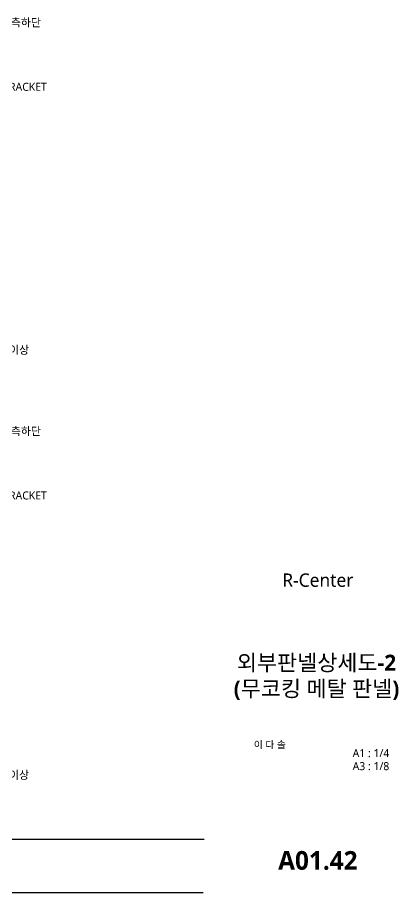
# Model space of a CAD drawing. Header units: millimetres. Extents: x -1365 to 31821, y 84 to 2865.
# Drawn here: x 6020 to 6591, y 84 to 1395 of the extents above; entities that cross this region are included whole.
import ezdxf
from ezdxf.enums import TextEntityAlignment as Align

# ---------------------------------------------------------------- set-up
doc = ezdxf.new("R2010")
doc.units = ezdxf.units.MM
doc.header["$LTSCALE"] = 10
for name, color, linetype in [('SHT', 5, 'Continuous'), ('TEXT', 3, 'Continuous'), ('TITLE', 7, 'Continuous')]:
    doc.layers.add(name, color=color, linetype=linetype)
doc.styles.add('form$0$맑은고딕', font='malgun.ttf')
doc.styles.add('맑은고딕', font='malgun.ttf')
doc.styles.add('맑은고딕B', font='malgunbd.ttf')
doc.styles.add('스타일1', font='malgun.ttf')

# ---------------------------------------------------------------- blocks, each defined once
blk = doc.blocks.new('TITLE')
at = {"layer": 'TITLE', "style": '스타일1'}
for tag, height, p in [('동명칭', 6, (776.77, -457.26)), ('SCALE-A1', 3, (797.5, -522)), ('SCALE-A3', 3, (797.5, -527)), ('DATA', 3, (797.5, -540))]:
    blk.add_attdef(tag, text='', height=height, dxfattribs=at).set_placement(p, align=Align.MIDDLE)
for tag, height, p in [('TITLE1', 6, (776.5, -479.4)), ('TITLE4', 6, (776.5, -484.39)), ('TITLE2', 6, (776.5, -489)), ('TITLE5', 6, (776.5, -493.99)), ('TITLE3', 6, (776.5, -498.7)), ('NAME-1', 3, (760.16, -517.5)), ('NAME-2', 3, (760.16, -526.5)), ('A0.00', 7, (776.5, -561))]:
    blk.add_attdef(tag, text='', height=height, dxfattribs=at).set_placement(p, align=Align.MIDDLE_CENTER)

msp = doc.modelspace()

# ---------------------------------------------------------------- linework, layer by layer
for p, q in [((3550, 164), (6299.5, 164)), ((4922.3, 83.9), (6297.8, 83.9))]:
    msp.add_line(p, q)

# ---------------------------------------------------------------- block references
at = {"layer": 'TEXT'}
ref = msp.add_blockref('TITLE', (3364, 0), dxfattribs=dict(at, xscale=4.000000000000002, yscale=4.000000000000002, zscale=4.000000000000002))
ref.add_attrib('TITLE2', '외부판넬상세도-2', dxfattribs={"layer": 'SHT', "color": 4, "height": 24, "style": '맑은고딕B'}).set_placement((6468, 428.3), align=Align.MIDDLE_CENTER)
ref.add_attrib('TITLE3', '(무코킹 메탈 판넬)', dxfattribs={"layer": 'SHT', "color": 4, "height": 24, "style": '맑은고딕B'}).set_placement((6468, 389.5), align=Align.MIDDLE_CENTER)
ref.add_attrib('NAME-1', '이 다 솔', dxfattribs={"color": 3, "height": 10.8, "style": '맑은고딕'}).set_placement((6374, 305.3), align=Align.MIDDLE_LEFT)
ref.add_attrib('SCALE-A1', 'A1 : 1/4', dxfattribs={"layer": 'SHT', "color": 3, "height": 12, "style": '맑은고딕'}).set_placement((6549.6, 292.7), align=Align.MIDDLE)
ref.add_attrib('SCALE-A3', 'A3 : 1/8', dxfattribs={"layer": 'SHT', "color": 3, "height": 12, "style": '맑은고딕'}).set_placement((6549.6, 273.2), align=Align.MIDDLE)
ref.add_attrib('A0.00', 'A01.42', dxfattribs={"layer": 'SHT', "color": 4, "height": 28, "style": '맑은고딕B'}).set_placement((6470, 132), align=Align.MIDDLE_CENTER)

# ---------------------------------------------------------------- texts
at = {"layer": 'TEXT', "color": 3, "style": '스타일1'}
for s, p in [('METAL PANEL 내측하단', (5888.6, 1381.6)), ('THK3 ALUM.ANGLE BRACKET', (5851.8, 1285.3)), ("ST'L PIPE : ㅁ-L(50~150)*(W50~150)*THK2.3T이상", (5681.9, 891)), ('METAL PANEL 내측하단', (5888.6, 769.2)), ('THK3 ALUM.ANGLE BRACKET', (5851.8, 672.9))]:
    msp.add_text(s, height=12, dxfattribs=at).set_placement(p)
at = {"layer": 'TEXT', "style": '스타일1'}
msp.add_text('R-Center', height=20, dxfattribs=at).set_placement((6470, 552), align=Align.MIDDLE_CENTER)
at = {"layer": 'TEXT', "linetype": 'Continuous', "style": 'form$0$맑은고딕'}
msp.add_text("ST'L PIPE : ㅁ-L(50~150)*(W50~150)*THK2.3T이상", height=12, dxfattribs=at).set_placement((5681.9, 254))

doc.saveas('drawing.dxf')
